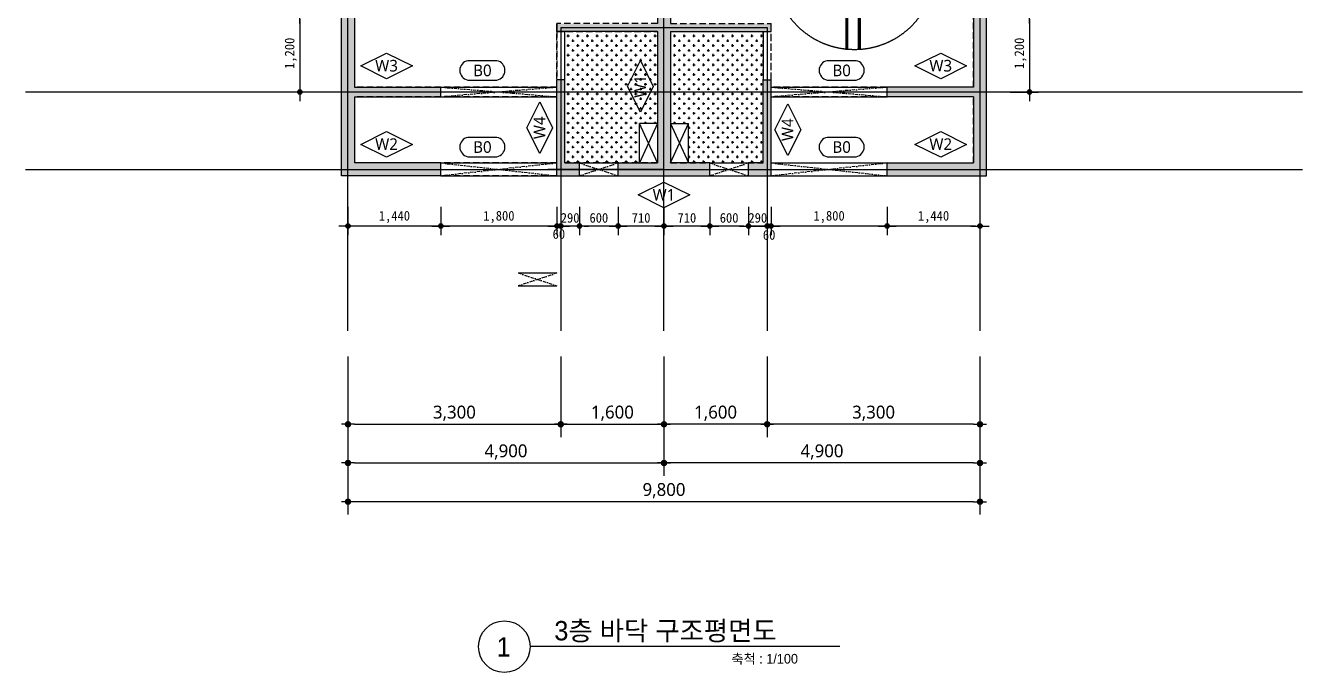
# Model space of a CAD drawing. Extents: x 4530 to 250084, y -28397 to -2308.
# Drawn here: x 92930 to 112730, y -27793 to -17766 of the extents above; entities that cross this region are included whole.
import ezdxf
from ezdxf.enums import TextEntityAlignment as Align

# ---------------------------------------------------------------- set-up
doc = ezdxf.new("R2010")
doc.units = 0
doc.header["$LTSCALE"] = 100
doc.header["$MEASUREMENT"] = 0
doc.header["$PDMODE"] = 34
doc.header["$PDSIZE"] = 3
for name, pattern in [('CENTER2', [16.25, 15, -0.5, 0.25, -0.5]), ('DASHDOT', [1, 0.5, -0.25, 0, -0.25]), ('DASHED2', [2.75, 2, -0.75]), ('HIDDEN2', [1.5, 1, -0.5])]:
    doc.linetypes.add(name, pattern=pattern)
doc.layers.get('0').update_dxf_attribs({"linetype": 'CONTINUOUS'})
doc.layers.get('Defpoints').update_dxf_attribs({"color": 171, "linetype": 'CONTINUOUS'})
for name, color, linetype in [('AA-253', 253, 'CONTINUOUS'), ('AS-WAL2', 7, 'CONTINUOUS'), ('ASYM', 4, 'CONTINUOUS'), ('BCON', 6, 'HIDDEN2'), ('cen', 1, 'CONTINUOUS'), ('CON', 2, 'CONTINUOUS'), ('DIM', 1, 'CONTINUOUS'), ('ELE4', 4, 'CONTINUOUS'), ('HAT', 8, 'CONTINUOUS'), ('OPEN', 8, 'CONTINUOUS'), ('RXOPEN', 8, 'DASHDOT'), ('S_GIR(RC)', 3, 'HIDDEN2'), ('S_REBAR(B)', 4, 'DASHED2'), ('S_REBAR(T)', 4, 'CONTINUOUS'), ('S_SYM', 6, 'CONTINUOUS'), ('S_SYM(B)', 5, 'CONTINUOUS'), ('S_SYM(W)', 5, 'CONTINUOUS'), ('S_TXT(G)', 7, 'CONTINUOUS'), ('S_TXT(W)', 2, 'CONTINUOUS'), ('SDIM', 1, 'CONTINUOUS'), ('TITLE', 3, 'CONTINUOUS')]:
    doc.layers.add(name, color=color, linetype=linetype)
doc.styles.add('EUN-STYLE1', font='malgun.ttf')
doc.styles.add('HY울릉도M', font='')
doc.styles.get("Standard").update_dxf_attribs({"font": 'malgun.ttf'})
doc.styles.add('WL', font='')
doc.styles.add('돋움', font='')
doc.styles.get('HY울릉도M').set_extended_font_data('HY울릉도M')
doc.styles.get('WL').set_extended_font_data('Dotum')
doc.styles.get('돋움').set_extended_font_data('DotumChe')
doc.dimstyles.new('YenaA1-100', dxfattribs={"dimscale": 100, "dimtxt": 2, "dimasz": 1, "dimexe": 2, "dimexo": 3, "dimgap": 0.5, "dimtad": 1, "dimdec": 0, "dimzin": 9, "dimlunit": 6, "dimtxsty": 'STANDARD', "dimblk": 'dots', "dimcen": 0, "dimclrt": 3, "dimadec": 0, "dimazin": 0, "dimtm": 1e-09, "dimtfac": 1, "dimtdec": 0, "dimtix": 1, "dimtmove": 2, "dimatfit": 3, "dimldrblk": 'dots', "dimfxl": 1, "dimtolj": 1, "dimtzin": 0, "dimarcsym": 0})
doc.dimstyles.new('YenaA3-100-S', dxfattribs={"dimscale": 200, "dimtxt": 3, "dimasz": 0.75, "dimexe": 1.4, "dimexo": 3, "dimgap": 0.5, "dimtad": 1, "dimdec": 0, "dimdsep": 46, "dimlunit": 6, "dimtxsty": 'WL', "dimblk1": 'DIMDOT', "dimblk2": 'DIMDOT', "dimsah": 1, "dimcen": 2.5, "dimdle": 2, "dimclrd": 256, "dimclre": 256, "dimclrt": 4, "dimadec": 0, "dimazin": 0, "dimtfac": 8, "dimtdec": 0, "dimtix": 1, "dimtmove": 2, "dimatfit": 3, "dimldrblk": 'DIMDOT', "dimfxl": 1, "dimtolj": 1, "dimtzin": 0, "dimarcsym": 0})

# ---------------------------------------------------------------- blocks, each defined once
blk = doc.blocks.new('DFHGJ')
at = {"layer": 'BCON'}
for p, q in [((142580, -1446), (139830, -1446)), ((139830, -13246), (139830, -1446)), ((140780, -1446), (140780, -1646)), ((143530, -1446), (142580, -1446)), ((142580, -1446), (142580, -1646)), ((143530, -1446), (143530, -2346)), ((146130, -1446), (146130, -2346)), ((146130, -1446), (148880, -1446)), ((147080, -1446), (147080, -1646)), ((148880, -1446), (149830, -1446)), ((148880, -1446), (148880, -1646)), ((149830, -13246), (149830, -1446)), ((142580, -1646), (140030, -1646)), ((140030, -5886), (140030, -1646)), ((143330, -1646), (142580, -1646)), ((143330, -1646), (143330, -5846)), ((146330, -1646), (148880, -1646)), ((146330, -1646), (146330, -5846)), ((148880, -1646), (149630, -1646)), ((149630, -5886), (149630, -1646)), ((145880, -2346), (143530, -2346)), ((143780, -2546), (143780, -2346)), ((145880, -2346), (146130, -2346)), ((145880, -2546), (145880, -2346)), ((143530, -2546), (143530, -5846)), ((145880, -2546), (143530, -2546)), ((145880, -2546), (146130, -2546)), ((146130, -2546), (146130, -5846)), ((140030, -3346), (139830, -3346)), ((149830, -3346), (149630, -3346)), ((140030, -4846), (139830, -4846)), ((149830, -4846), (149630, -4846)), ((140030, -5886), (141590, -5886)), ((141590, -5886), (141590, -6146)), ((143330, -5846), (143530, -5846)), ((143330, -8046), (143330, -5846)), ((143530, -8046), (143530, -5846)), ((146330, -5846), (146130, -5846)), ((146130, -8046), (146130, -5846)), ((146330, -8046), (146330, -5846)), ((148070, -6006), (148070, -5886)), ((149630, -5886), (148070, -5886)), ((140030, -6136), (139830, -6136)), ((140030, -8046), (140030, -6006)), ((141470, -6006), (140030, -6006)), ((141470, -6146), (141470, -6006)), ((148070, -8046), (148070, -6006)), ((148190, -8046), (148190, -6006)), ((149630, -6006), (148190, -6006)), ((149630, -8046), (149630, -6006)), ((149830, -6136), (149630, -6136)), ((141590, -6146), (141470, -6146)), ((141470, -6146), (141470, -8046)), ((141590, -8046), (141590, -6146)), ((148190, -6146), (148070, -6146)), ((140030, -6736), (139830, -6736)), ((141470, -6896), (141590, -6896)), ((148190, -6896), (148070, -6896)), ((149830, -6736), (149630, -6736)), ((143330, -6946), (143530, -6946)), ((146330, -6946), (146130, -6946)), ((141470, -8046), (140030, -8046)), ((141590, -8046), (143330, -8046)), ((143530, -8046), (143530, -8046)), ((146130, -8046), (143530, -8046)), ((143530, -8246), (143530, -8046)), ((144630, -8246), (144630, -8046)), ((145030, -8246), (145030, -8046)), ((146130, -8046), (146130, -8046)), ((146130, -8246), (146130, -8046)), ((148070, -8046), (146330, -8046)), ((148190, -8046), (149630, -8046)), ((140030, -8246), (143530, -8246)), ((140030, -8246), (140030, -11871)), ((144730, -8246), (143530, -8246)), ((144730, -8246), (144730, -10886)), ((144930, -8246), (146130, -8246)), ((144930, -8246), (144930, -10886)), ((149630, -8246), (146130, -8246)), ((149630, -11871), (149630, -8246)), ((140030, -9746), (139830, -9746)), ((149830, -9746), (149630, -9746)), ((140030, -10746), (139830, -10746)), ((144730, -10886), (143170, -10886)), ((143170, -10886), (143170, -11006)), ((144930, -10886), (146490, -10886)), ((146490, -11006), (146490, -10886)), ((149830, -10746), (149630, -10746)), ((143170, -13246), (143170, -11006)), ((143170, -11006), (144730, -11006)), ((143290, -13046), (143290, -11006)), ((144730, -11006), (144730, -13046)), ((144930, -11006), (144930, -13046)), ((144930, -11006), (146490, -11006)), ((146370, -13046), (146370, -11006)), ((146490, -13246), (146490, -11006)), ((143170, -11871), (140030, -11871)), ((141370, -12021), (141370, -11871)), ((143290, -11756), (143170, -11756)), ((146370, -11756), (146490, -11756)), ((149630, -11871), (146490, -11871)), ((148290, -12021), (148290, -11871)), ((140030, -12021), (140030, -13046)), ((143170, -12021), (140030, -12021)), ((149630, -12021), (146490, -12021)), ((149630, -13046), (149630, -12021)), ((143170, -13046), (140030, -13046)), ((141370, -13246), (141370, -13046)), ((144730, -13046), (143290, -13046)), ((143520, -13246), (143520, -13046)), ((144120, -13246), (144120, -13046)), ((144930, -13046), (146370, -13046)), ((145540, -13246), (145540, -13046)), ((146140, -13246), (146140, -13046)), ((146490, -13046), (149630, -13046)), ((148290, -13246), (148290, -13046)), ((143170, -13246), (139830, -13246)), ((143170, -13246), (146490, -13246)), ((146490, -13246), (149830, -13246))]:
    blk.add_line(p, q, dxfattribs=at)
blk = doc.blocks.new('SYM(B)')
at = {"layer": 'S_SYM', "color": 5, "elevation": 0}
blk.add_lwpolyline([(180, -120, 0.833333), (180, 120), (-180, 120, 0.833333), (-180, -120)], format="xyb", close=True, dxfattribs=at)
blk = doc.blocks.new('SYM(W)')
at = {"layer": 'S_SYM', "color": 5, "elevation": 0}
blk.add_lwpolyline([(160, 0), (0, -320), (-160, 0), (0, 320)], close=True, dxfattribs=at)
blk = doc.blocks.new('dots')
blk.add_line((-1, 0), (1, 0))
at = {"const_width": 0.5}
blk.add_lwpolyline([(-0.25, 0, 1), (0.25, 0, 1)], format="xyb", close=True, dxfattribs=at)
blk = doc.blocks.new('*D146')
at = {"layer": 'Defpoints', "color": 0, "transparency": 16777216}
for p in [(97930, -22596), (107730, -22596), (97930, -25146)]:
    blk.add_point(p, dxfattribs=at)
at = {"layer": 'DIM', "color": 0, "lineweight": -2, "transparency": 16777216}
for p, q in [((97930, -22896), (97930, -25346)), ((107730, -22896), (107730, -25346)), ((107630, -25146), (98030, -25146))]:
    blk.add_line(p, q, dxfattribs=at)
at = {"layer": 'DIM', "color": 0, "lineweight": -2, "transparency": 16777216, "xscale": 100, "yscale": 100, "zscale": 100, "rotation": 180}
blk.add_blockref('dots', (97930, -25146), dxfattribs=at)
at = {"layer": 'DIM', "color": 0, "lineweight": -2, "transparency": 16777216, "xscale": 100, "yscale": 100, "zscale": 100}
blk.add_blockref('dots', (107730, -25146), dxfattribs=at)
at = {"layer": 'DIM', "color": 3, "transparency": 16777216, "insert": (102830, -24975), "char_height": 200, "attachment_point": 5}
blk.add_mtext('\\A1;9,800', dxfattribs=at)
blk = doc.blocks.new('*D147')
at = {"layer": 'Defpoints', "color": 0, "transparency": 16777216}
for p in [(97930, -22596), (102830, -22596), (102830, -24546)]:
    blk.add_point(p, dxfattribs=at)
at = {"layer": 'DIM', "color": 0, "lineweight": -2, "transparency": 16777216}
for p, q in [((97930, -22896), (97930, -24746)), ((102830, -22896), (102830, -24746)), ((98030, -24546), (102730, -24546))]:
    blk.add_line(p, q, dxfattribs=at)
at = {"layer": 'DIM', "color": 0, "lineweight": -2, "transparency": 16777216, "xscale": 100, "yscale": 100, "zscale": 100, "rotation": 180}
blk.add_blockref('dots', (97930, -24546), dxfattribs=at)
at = {"layer": 'DIM', "color": 0, "lineweight": -2, "transparency": 16777216, "xscale": 100, "yscale": 100, "zscale": 100}
blk.add_blockref('dots', (102830, -24546), dxfattribs=at)
at = {"layer": 'DIM', "color": 3, "transparency": 16777216, "insert": (100380, -24375), "char_height": 200, "attachment_point": 5}
blk.add_mtext('\\A1;4,900', dxfattribs=at)
blk = doc.blocks.new('*D148')
at = {"layer": 'Defpoints', "color": 0, "transparency": 16777216}
for p in [(97930, -22596), (101230, -22596), (101230, -23946)]:
    blk.add_point(p, dxfattribs=at)
at = {"layer": 'DIM', "color": 0, "lineweight": -2, "transparency": 16777216}
for p, q in [((97930, -22896), (97930, -24146)), ((101230, -22896), (101230, -24146)), ((98030, -23946), (101130, -23946))]:
    blk.add_line(p, q, dxfattribs=at)
at = {"layer": 'DIM', "color": 0, "lineweight": -2, "transparency": 16777216, "xscale": 100, "yscale": 100, "zscale": 100, "rotation": 180}
blk.add_blockref('dots', (97930, -23946), dxfattribs=at)
at = {"layer": 'DIM', "color": 0, "lineweight": -2, "transparency": 16777216, "xscale": 100, "yscale": 100, "zscale": 100}
blk.add_blockref('dots', (101230, -23946), dxfattribs=at)
at = {"layer": 'DIM', "color": 3, "transparency": 16777216, "insert": (99580, -23775), "char_height": 200, "attachment_point": 5}
blk.add_mtext('\\A1;3,300', dxfattribs=at)
blk = doc.blocks.new('*D154')
at = {"layer": 'Defpoints', "color": 0, "transparency": 16777216}
for p in [(101230, -22596), (102830, -22596), (102830, -23946)]:
    blk.add_point(p, dxfattribs=at)
at = {"layer": 'DIM', "color": 0, "lineweight": -2, "transparency": 16777216}
for p, q in [((101230, -22896), (101230, -24146)), ((102830, -22896), (102830, -24146)), ((101330, -23946), (102730, -23946))]:
    blk.add_line(p, q, dxfattribs=at)
at = {"layer": 'DIM', "color": 0, "lineweight": -2, "transparency": 16777216, "xscale": 100, "yscale": 100, "zscale": 100, "rotation": 180}
blk.add_blockref('dots', (101230, -23946), dxfattribs=at)
at = {"layer": 'DIM', "color": 0, "lineweight": -2, "transparency": 16777216, "xscale": 100, "yscale": 100, "zscale": 100}
blk.add_blockref('dots', (102830, -23946), dxfattribs=at)
at = {"layer": 'DIM', "color": 3, "transparency": 16777216, "insert": (102030, -23775), "char_height": 200, "attachment_point": 5}
blk.add_mtext('\\A1;1,600', dxfattribs=at)
blk = doc.blocks.new('*D155')
at = {"layer": 'Defpoints', "color": 0, "transparency": 16777216}
for p in [(102830, -22596), (107730, -22596), (102830, -24546)]:
    blk.add_point(p, dxfattribs=at)
at = {"layer": 'DIM', "color": 0, "lineweight": -2, "transparency": 16777216}
for p, q in [((102830, -22896), (102830, -24746)), ((107730, -22896), (107730, -24746)), ((107630, -24546), (102930, -24546))]:
    blk.add_line(p, q, dxfattribs=at)
at = {"layer": 'DIM', "color": 0, "lineweight": -2, "transparency": 16777216, "xscale": 100, "yscale": 100, "zscale": 100, "rotation": 180}
blk.add_blockref('dots', (102830, -24546), dxfattribs=at)
at = {"layer": 'DIM', "color": 0, "lineweight": -2, "transparency": 16777216, "xscale": 100, "yscale": 100, "zscale": 100}
blk.add_blockref('dots', (107730, -24546), dxfattribs=at)
at = {"layer": 'DIM', "color": 3, "transparency": 16777216, "insert": (105280, -24375), "char_height": 200, "attachment_point": 5}
blk.add_mtext('\\A1;4,900', dxfattribs=at)
blk = doc.blocks.new('*D156')
at = {"layer": 'Defpoints', "color": 0, "transparency": 16777216}
for p in [(104430, -22596), (107730, -22596), (104430, -23946)]:
    blk.add_point(p, dxfattribs=at)
at = {"layer": 'DIM', "color": 0, "lineweight": -2, "transparency": 16777216}
for p, q in [((104430, -22896), (104430, -24146)), ((107730, -22896), (107730, -24146)), ((107630, -23946), (104530, -23946))]:
    blk.add_line(p, q, dxfattribs=at)
at = {"layer": 'DIM', "color": 0, "lineweight": -2, "transparency": 16777216, "xscale": 100, "yscale": 100, "zscale": 100, "rotation": 180}
blk.add_blockref('dots', (104430, -23946), dxfattribs=at)
at = {"layer": 'DIM', "color": 0, "lineweight": -2, "transparency": 16777216, "xscale": 100, "yscale": 100, "zscale": 100}
blk.add_blockref('dots', (107730, -23946), dxfattribs=at)
at = {"layer": 'DIM', "color": 3, "transparency": 16777216, "insert": (106080, -23775), "char_height": 200, "attachment_point": 5}
blk.add_mtext('\\A1;3,300', dxfattribs=at)
blk = doc.blocks.new('*D157')
at = {"layer": 'Defpoints', "color": 0, "transparency": 16777216}
for p in [(102830, -22596), (104430, -22596), (102830, -23946)]:
    blk.add_point(p, dxfattribs=at)
at = {"layer": 'DIM', "color": 0, "lineweight": -2, "transparency": 16777216}
for p, q in [((102830, -22896), (102830, -24146)), ((104430, -22896), (104430, -24146)), ((104330, -23946), (102930, -23946))]:
    blk.add_line(p, q, dxfattribs=at)
at = {"layer": 'DIM', "color": 0, "lineweight": -2, "transparency": 16777216, "xscale": 100, "yscale": 100, "zscale": 100, "rotation": 180}
blk.add_blockref('dots', (102830, -23946), dxfattribs=at)
at = {"layer": 'DIM', "color": 0, "lineweight": -2, "transparency": 16777216, "xscale": 100, "yscale": 100, "zscale": 100}
blk.add_blockref('dots', (104430, -23946), dxfattribs=at)
at = {"layer": 'DIM', "color": 3, "transparency": 16777216, "insert": (103630, -23775), "char_height": 200, "attachment_point": 5}
blk.add_mtext('\\A1;1,600', dxfattribs=at)
blk = doc.blocks.new('DIMDOT')
at = {"linetype": 'Continuous'}
blk.add_line((-2, 0), (2, 0), dxfattribs=at)
for radius in [0.5, 0.25]:
    blk.add_circle((0, 0), radius, dxfattribs=at)
blk = doc.blocks.new('*D240')
at = {"layer": 'Defpoints', "color": 0, "transparency": 16777216}
for p in [(97930, -20273), (99370, -20273), (97930, -20873)]:
    blk.add_point(p, dxfattribs=at)
at = {"layer": 'SDIM', "lineweight": -2, "transparency": 16777216}
for p, q in [((97930, -20573), (97930, -21013)), ((99370, -20573), (99370, -21013)), ((99300, -20873), (98000, -20873))]:
    blk.add_line(p, q, dxfattribs=at)
at = {"layer": 'SDIM', "lineweight": -2, "transparency": 16777216, "xscale": 70, "yscale": 70, "zscale": 70, "rotation": 180}
blk.add_blockref('DIMDOT', (97930, -20873), dxfattribs=at)
at = {"layer": 'SDIM', "lineweight": -2, "transparency": 16777216, "xscale": 70, "yscale": 70, "zscale": 70}
blk.add_blockref('DIMDOT', (99370, -20873), dxfattribs=at)
at = {"layer": 'SDIM', "color": 4, "transparency": 16777216, "insert": (98650, -20733), "char_height": 150, "attachment_point": 5, "style": '돋움'}
blk.add_mtext('\\A1;1,440', dxfattribs=at)
blk = doc.blocks.new('*D241')
at = {"layer": 'Defpoints', "color": 0, "transparency": 16777216}
for p in [(101170, -20273), (101230, -20273), (101170, -20873)]:
    blk.add_point(p, dxfattribs=at)
at = {"layer": 'SDIM', "lineweight": -2, "transparency": 16777216}
for p, q in [((101170, -20573), (101170, -21013)), ((101230, -20573), (101230, -21013)), ((101100, -20873), (101030, -20873)), ((101230, -20873), (101170, -20873)), ((101300, -20873), (101370, -20873))]:
    blk.add_line(p, q, dxfattribs=at)
at = {"layer": 'SDIM', "lineweight": -2, "transparency": 16777216, "xscale": 70, "yscale": 70, "zscale": 70}
blk.add_blockref('DIMDOT', (101170, -20873), dxfattribs=at)
at = {"layer": 'SDIM', "lineweight": -2, "transparency": 16777216, "xscale": 70, "yscale": 70, "zscale": 70, "rotation": 180}
blk.add_blockref('DIMDOT', (101230, -20873), dxfattribs=at)
at = {"layer": 'SDIM', "color": 4, "transparency": 16777216, "insert": (101200, -20997), "char_height": 150, "attachment_point": 5, "style": '돋움'}
blk.add_mtext('\\A1;60', dxfattribs=at)
blk = doc.blocks.new('*D242')
at = {"layer": 'Defpoints', "color": 0, "transparency": 16777216}
for p in [(101230, -20273), (101520, -20273), (101230, -20873)]:
    blk.add_point(p, dxfattribs=at)
at = {"layer": 'SDIM', "lineweight": -2, "transparency": 16777216}
for p, q in [((101230, -20573), (101230, -21013)), ((101520, -20573), (101520, -21013)), ((101160, -20873), (101090, -20873)), ((101520, -20873), (101230, -20873)), ((101590, -20873), (101660, -20873))]:
    blk.add_line(p, q, dxfattribs=at)
at = {"layer": 'SDIM', "lineweight": -2, "transparency": 16777216, "xscale": 70, "yscale": 70, "zscale": 70}
blk.add_blockref('DIMDOT', (101230, -20873), dxfattribs=at)
at = {"layer": 'SDIM', "lineweight": -2, "transparency": 16777216, "xscale": 70, "yscale": 70, "zscale": 70, "rotation": 180}
blk.add_blockref('DIMDOT', (101520, -20873), dxfattribs=at)
at = {"layer": 'SDIM', "color": 4, "transparency": 16777216, "insert": (101375, -20747), "char_height": 150, "attachment_point": 5, "style": '돋움'}
blk.add_mtext('\\A1;290', dxfattribs=at)
blk = doc.blocks.new('*D243')
at = {"layer": 'Defpoints', "color": 0, "transparency": 16777216}
for p in [(101520, -20273), (102120, -20273), (101520, -20873)]:
    blk.add_point(p, dxfattribs=at)
at = {"layer": 'SDIM', "lineweight": -2, "transparency": 16777216}
for p, q in [((101520, -20573), (101520, -21013)), ((102120, -20573), (102120, -21013)), ((102050, -20873), (101590, -20873))]:
    blk.add_line(p, q, dxfattribs=at)
at = {"layer": 'SDIM', "lineweight": -2, "transparency": 16777216, "xscale": 70, "yscale": 70, "zscale": 70, "rotation": 180}
blk.add_blockref('DIMDOT', (101520, -20873), dxfattribs=at)
at = {"layer": 'SDIM', "lineweight": -2, "transparency": 16777216, "xscale": 70, "yscale": 70, "zscale": 70}
blk.add_blockref('DIMDOT', (102120, -20873), dxfattribs=at)
at = {"layer": 'SDIM', "color": 4, "transparency": 16777216, "insert": (101820, -20747), "char_height": 150, "attachment_point": 5, "style": '돋움'}
blk.add_mtext('\\A1;600', dxfattribs=at)
blk = doc.blocks.new('*D244')
at = {"layer": 'Defpoints', "color": 0, "transparency": 16777216}
for p in [(99370, -20273), (101170, -20273), (99370, -20873)]:
    blk.add_point(p, dxfattribs=at)
at = {"layer": 'SDIM', "lineweight": -2, "transparency": 16777216}
for p, q in [((99370, -20573), (99370, -21013)), ((101170, -20573), (101170, -21013)), ((101100, -20873), (99440, -20873))]:
    blk.add_line(p, q, dxfattribs=at)
at = {"layer": 'SDIM', "lineweight": -2, "transparency": 16777216, "xscale": 70, "yscale": 70, "zscale": 70, "rotation": 180}
blk.add_blockref('DIMDOT', (99370, -20873), dxfattribs=at)
at = {"layer": 'SDIM', "lineweight": -2, "transparency": 16777216, "xscale": 70, "yscale": 70, "zscale": 70}
blk.add_blockref('DIMDOT', (101170, -20873), dxfattribs=at)
at = {"layer": 'SDIM', "color": 4, "transparency": 16777216, "insert": (100270, -20733), "char_height": 150, "attachment_point": 5, "style": '돋움'}
blk.add_mtext('\\A1;1,800', dxfattribs=at)
blk = doc.blocks.new('*D262')
at = {"layer": 'Defpoints', "color": 0, "transparency": 16777216}
for p in [(102120, -20273), (102830, -20273), (102120, -20873)]:
    blk.add_point(p, dxfattribs=at)
at = {"layer": 'SDIM', "lineweight": -2, "transparency": 16777216}
for p, q in [((102120, -20573), (102120, -21013)), ((102830, -20573), (102830, -21013)), ((102760, -20873), (102190, -20873))]:
    blk.add_line(p, q, dxfattribs=at)
at = {"layer": 'SDIM', "lineweight": -2, "transparency": 16777216, "xscale": 70, "yscale": 70, "zscale": 70, "rotation": 180}
blk.add_blockref('DIMDOT', (102120, -20873), dxfattribs=at)
at = {"layer": 'SDIM', "lineweight": -2, "transparency": 16777216, "xscale": 70, "yscale": 70, "zscale": 70}
blk.add_blockref('DIMDOT', (102830, -20873), dxfattribs=at)
at = {"layer": 'SDIM', "color": 4, "transparency": 16777216, "insert": (102475, -20747), "char_height": 150, "attachment_point": 5, "style": '돋움'}
blk.add_mtext('\\A1;710', dxfattribs=at)
blk = doc.blocks.new('*D264')
at = {"layer": 'Defpoints', "color": 0, "transparency": 16777216}
for p in [(97783, -17596), (97183, -18796), (97783, -18796)]:
    blk.add_point(p, dxfattribs=at)
at = {"layer": 'SDIM', "lineweight": -2, "transparency": 16777216}
for p, q in [((97483, -17596), (97043, -17596)), ((97183, -17666), (97183, -18726)), ((97483, -18796), (97043, -18796))]:
    blk.add_line(p, q, dxfattribs=at)
at = {"layer": 'SDIM', "lineweight": -2, "transparency": 16777216, "xscale": 70, "yscale": 70, "zscale": 70}
for p, rotation in [((97183, -17596), 90), ((97183, -18796), 270)]:
    blk.add_blockref('DIMDOT', p, dxfattribs=dict(at, rotation=rotation))
at = {"layer": 'SDIM', "color": 4, "transparency": 16777216, "insert": (97043, -18196), "char_height": 150, "attachment_point": 5, "rotation": 90, "style": '돋움'}
blk.add_mtext('\\A1;1,200', dxfattribs=at)
blk = doc.blocks.new('*D272')
at = {"layer": 'Defpoints', "color": 0, "transparency": 16777216}
for p in [(107897, -17596), (107897, -18796), (108497, -18796)]:
    blk.add_point(p, dxfattribs=at)
at = {"layer": 'SDIM', "lineweight": -2, "transparency": 16777216}
for p, q in [((108197, -17596), (108637, -17596)), ((108497, -17666), (108497, -18726)), ((108197, -18796), (108637, -18796))]:
    blk.add_line(p, q, dxfattribs=at)
at = {"layer": 'SDIM', "lineweight": -2, "transparency": 16777216, "xscale": 70, "yscale": 70, "zscale": 70}
for p, rotation in [((108497, -17596), 90), ((108497, -18796), 270)]:
    blk.add_blockref('DIMDOT', p, dxfattribs=dict(at, rotation=rotation))
at = {"layer": 'SDIM', "color": 4, "transparency": 16777216, "insert": (108358, -18196), "char_height": 150, "attachment_point": 5, "rotation": 90, "style": '돋움'}
blk.add_mtext('\\A1;1,200', dxfattribs=at)
blk = doc.blocks.new('*D273')
at = {"layer": 'Defpoints', "color": 0, "transparency": 16777216}
for p in [(102830, -20273), (103540, -20273), (102830, -20873)]:
    blk.add_point(p, dxfattribs=at)
at = {"layer": 'SDIM', "lineweight": -2, "transparency": 16777216}
for p, q in [((102830, -20573), (102830, -21013)), ((103540, -20573), (103540, -21013)), ((103470, -20873), (102900, -20873))]:
    blk.add_line(p, q, dxfattribs=at)
at = {"layer": 'SDIM', "lineweight": -2, "transparency": 16777216, "xscale": 70, "yscale": 70, "zscale": 70, "rotation": 180}
blk.add_blockref('DIMDOT', (102830, -20873), dxfattribs=at)
at = {"layer": 'SDIM', "lineweight": -2, "transparency": 16777216, "xscale": 70, "yscale": 70, "zscale": 70}
blk.add_blockref('DIMDOT', (103540, -20873), dxfattribs=at)
at = {"layer": 'SDIM', "color": 4, "transparency": 16777216, "insert": (103185, -20747), "char_height": 150, "attachment_point": 5, "style": '돋움'}
blk.add_mtext('\\A1;710', dxfattribs=at)
blk = doc.blocks.new('*D274')
at = {"layer": 'Defpoints', "color": 0, "transparency": 16777216}
for p in [(103540, -20273), (104140, -20273), (103540, -20873)]:
    blk.add_point(p, dxfattribs=at)
at = {"layer": 'SDIM', "lineweight": -2, "transparency": 16777216}
for p, q in [((103540, -20573), (103540, -21013)), ((104140, -20573), (104140, -21013)), ((104070, -20873), (103610, -20873))]:
    blk.add_line(p, q, dxfattribs=at)
at = {"layer": 'SDIM', "lineweight": -2, "transparency": 16777216, "xscale": 70, "yscale": 70, "zscale": 70, "rotation": 180}
blk.add_blockref('DIMDOT', (103540, -20873), dxfattribs=at)
at = {"layer": 'SDIM', "lineweight": -2, "transparency": 16777216, "xscale": 70, "yscale": 70, "zscale": 70}
blk.add_blockref('DIMDOT', (104140, -20873), dxfattribs=at)
at = {"layer": 'SDIM', "color": 4, "transparency": 16777216, "insert": (103840, -20747), "char_height": 150, "attachment_point": 5, "style": '돋움'}
blk.add_mtext('\\A1;600', dxfattribs=at)
blk = doc.blocks.new('*D275')
at = {"layer": 'Defpoints', "color": 0, "transparency": 16777216}
for p in [(104140, -20273), (104430, -20273), (104140, -20873)]:
    blk.add_point(p, dxfattribs=at)
at = {"layer": 'SDIM', "lineweight": -2, "transparency": 16777216}
for p, q in [((104140, -20573), (104140, -21013)), ((104430, -20573), (104430, -21013)), ((104070, -20873), (104000, -20873)), ((104430, -20873), (104140, -20873)), ((104500, -20873), (104570, -20873))]:
    blk.add_line(p, q, dxfattribs=at)
at = {"layer": 'SDIM', "lineweight": -2, "transparency": 16777216, "xscale": 70, "yscale": 70, "zscale": 70}
blk.add_blockref('DIMDOT', (104140, -20873), dxfattribs=at)
at = {"layer": 'SDIM', "lineweight": -2, "transparency": 16777216, "xscale": 70, "yscale": 70, "zscale": 70, "rotation": 180}
blk.add_blockref('DIMDOT', (104430, -20873), dxfattribs=at)
at = {"layer": 'SDIM', "color": 4, "transparency": 16777216, "insert": (104285, -20747), "char_height": 150, "attachment_point": 5, "style": '돋움'}
blk.add_mtext('\\A1;290', dxfattribs=at)
blk = doc.blocks.new('*D276')
at = {"layer": 'Defpoints', "color": 0, "transparency": 16777216}
for p in [(104430, -20273), (104490, -20273), (104430, -20873)]:
    blk.add_point(p, dxfattribs=at)
at = {"layer": 'SDIM', "lineweight": -2, "transparency": 16777216}
for p, q in [((104430, -20573), (104430, -21013)), ((104490, -20573), (104490, -21013)), ((104360, -20873), (104290, -20873)), ((104490, -20873), (104430, -20873)), ((104560, -20873), (104630, -20873))]:
    blk.add_line(p, q, dxfattribs=at)
at = {"layer": 'SDIM', "lineweight": -2, "transparency": 16777216, "xscale": 70, "yscale": 70, "zscale": 70}
blk.add_blockref('DIMDOT', (104430, -20873), dxfattribs=at)
at = {"layer": 'SDIM', "lineweight": -2, "transparency": 16777216, "xscale": 70, "yscale": 70, "zscale": 70, "rotation": 180}
blk.add_blockref('DIMDOT', (104490, -20873), dxfattribs=at)
at = {"layer": 'SDIM', "color": 4, "transparency": 16777216, "insert": (104460, -21012), "char_height": 150, "attachment_point": 5, "style": '돋움'}
blk.add_mtext('\\A1;60', dxfattribs=at)
blk = doc.blocks.new('*D277')
at = {"layer": 'Defpoints', "color": 0, "transparency": 16777216}
for p in [(104490, -20273), (106290, -20273), (104490, -20873)]:
    blk.add_point(p, dxfattribs=at)
at = {"layer": 'SDIM', "lineweight": -2, "transparency": 16777216}
for p, q in [((104490, -20573), (104490, -21013)), ((106290, -20573), (106290, -21013)), ((106220, -20873), (104560, -20873))]:
    blk.add_line(p, q, dxfattribs=at)
at = {"layer": 'SDIM', "lineweight": -2, "transparency": 16777216, "xscale": 70, "yscale": 70, "zscale": 70, "rotation": 180}
blk.add_blockref('DIMDOT', (104490, -20873), dxfattribs=at)
at = {"layer": 'SDIM', "lineweight": -2, "transparency": 16777216, "xscale": 70, "yscale": 70, "zscale": 70}
blk.add_blockref('DIMDOT', (106290, -20873), dxfattribs=at)
at = {"layer": 'SDIM', "color": 4, "transparency": 16777216, "insert": (105390, -20733), "char_height": 150, "attachment_point": 5, "style": '돋움'}
blk.add_mtext('\\A1;1,800', dxfattribs=at)
blk = doc.blocks.new('*D278')
at = {"layer": 'Defpoints', "color": 0, "transparency": 16777216}
for p in [(106290, -20273), (107730, -20273), (106290, -20873)]:
    blk.add_point(p, dxfattribs=at)
at = {"layer": 'SDIM', "lineweight": -2, "transparency": 16777216}
for p, q in [((106290, -20573), (106290, -21013)), ((107730, -20573), (107730, -21013)), ((107660, -20873), (106360, -20873))]:
    blk.add_line(p, q, dxfattribs=at)
at = {"layer": 'SDIM', "lineweight": -2, "transparency": 16777216, "xscale": 70, "yscale": 70, "zscale": 70, "rotation": 180}
blk.add_blockref('DIMDOT', (106290, -20873), dxfattribs=at)
at = {"layer": 'SDIM', "lineweight": -2, "transparency": 16777216, "xscale": 70, "yscale": 70, "zscale": 70}
blk.add_blockref('DIMDOT', (107730, -20873), dxfattribs=at)
at = {"layer": 'SDIM', "color": 4, "transparency": 16777216, "insert": (107010, -20733), "char_height": 150, "attachment_point": 5, "style": '돋움'}
blk.add_mtext('\\A1;1,440', dxfattribs=at)

msp = doc.modelspace()

# ---------------------------------------------------------------- hatches: boundary and pattern name
at = {"layer": 'AA-253'}
h = msp.add_hatch(color=256, dxfattribs=at)
h.dxf.hatch_style = 1
h.paths.add_polyline_path([(98030.2, -8495.5), (98780.2, -8495.5), (98780.2, -8295.5), (97830.2, -8295.5), (97830.2, -10195.5), (98030.2, -10195.5)])
h.paths.add_polyline_path([(101530.2, -9395.5), (101780.2, -9395.5), (101780.2, -9195.5), (101530.2, -9195.5), (101530.2, -8295.5), (100580.2, -8295.5), (100580.2, -8495.5), (101330.2, -8495.5), (101330.2, -12695.5), (101530.2, -12695.5)])
h.paths.add_polyline_path([(104330.2, -8495.5), (105080.2, -8495.5), (105080.2, -8295.5), (104130.2, -8295.5), (104130.2, -9195.5), (103880.2, -9195.5), (103880.2, -9395.5), (104130.2, -9395.5), (104130.2, -12695.5), (104330.2, -12695.5)])
h.paths.add_polyline_path([(107830.2, -8295.5), (106880.2, -8295.5), (106880.2, -8495.5), (107630.2, -8495.5), (107630.2, -10195.5), (107830.2, -10195.5)])
h.paths.add_polyline_path([(107830.2, -11695.5), (107630.2, -11695.5), (107630.2, -12735.5), (106070.2, -12735.5), (106070.2, -12995.5), (106190.2, -12995.5), (106190.2, -12855.5), (107630.2, -12855.5), (107630.2, -12985.5), (107830.2, -12985.5)])
h.paths.add_polyline_path([(98030.2, -11695.5), (97830.2, -11695.5), (97830.2, -12985.5), (98030.2, -12985.5), (98030.2, -12855.5), (99470.2, -12855.5), (99470.2, -12995.5), (99590.2, -12995.5), (99590.2, -12735.5), (98030.2, -12735.5)])
h.paths.add_polyline_path([(101530.2, -13795.5), (101330.2, -13795.5), (101330.2, -14895.5), (99590.2, -14895.5), (99590.2, -13745.5), (99470.2, -13745.5), (99470.2, -14895.5), (98030.2, -14895.5), (98030.2, -13585.5), (97830.2, -13585.5), (97830.2, -16095.5), (98030.2, -16095.5), (98030.2, -15095.5), (101530.2, -15095.5)])
h.paths.add_polyline_path([(107830.2, -13585.5), (107630.2, -13585.5), (107630.2, -14895.5), (106190.2, -14895.5), (106190.2, -13745.5), (106070.2, -13745.5), (106070.2, -14895.5), (104330.2, -14895.5), (104330.2, -13795.5), (104130.2, -13795.5), (104130.2, -15095.5), (107630.2, -15095.5), (107630.2, -16595.5), (107830.2, -16595.5)])
h.paths.add_polyline_path([(102930.2, -15095.5), (103030.2, -15095.5), (103030.2, -14895.5), (102630.2, -14895.5), (102630.2, -15095.5), (102730.2, -15095.5), (102730.2, -17735.5), (101170.2, -17735.5), (101170.2, -17855.5), (102730.2, -17855.5), (102730.2, -19895.5), (102120.2, -19895.5), (102120.2, -20095.5), (103540.2, -20095.5), (103540.2, -19895.5), (102930.2, -19895.5), (102930.2, -17855.5), (104490.2, -17855.5), (104490.2, -17735.5), (102930.2, -17735.5)])
h.paths.add_polyline_path([(99370.2, -18720.5), (98030.2, -18720.5), (98030.2, -17595.5), (97830.2, -17595.5), (97830.2, -20095.5), (99370.2, -20095.5), (99370.2, -19895.5), (98030.2, -19895.5), (98030.2, -18870.5), (99370.2, -18870.5)])
h.paths.add_polyline_path([(101290.2, -18605.5), (101170.2, -18605.5), (101170.2, -20095.5), (101520.2, -20095.5), (101520.2, -19895.5), (101290.2, -19895.5)])
h.paths.add_polyline_path([(104490.2, -18605.5), (104370.2, -18605.5), (104370.2, -19895.5), (104140.2, -19895.5), (104140.2, -20095.5), (104490.2, -20095.5)])
h.paths.add_polyline_path([(107830.2, -17595.5), (107630.2, -17595.5), (107630.2, -18720.5), (106290.2, -18720.5), (106290.2, -18870.5), (107630.2, -18870.5), (107630.2, -19895.5), (106290.2, -19895.5), (106290.2, -20095.5), (107830.2, -20095.5)])
at = {"layer": 'HAT'}
h = msp.add_hatch(dxfattribs=at)
h.set_pattern_fill('CROSS', color=256, scale=300)
h.paths.add_polyline_path([(102730.2, -17855.5), (102730.2, -19285.5), (102450.2, -19285.5), (102450.2, -19895.5), (101290.2, -19895.5), (101290.2, -17855.5)])
h = msp.add_hatch(dxfattribs=at)
h.set_pattern_fill('CROSS', color=256, scale=300)
h.paths.add_polyline_path([(102930.2, -17855.5), (102930.2, -19285.5), (103210.2, -19285.5), (103210.2, -19895.5), (104370.2, -19895.5), (104370.2, -17855.5)])

# ---------------------------------------------------------------- linework, layer by layer
at = {"color": 5, "linetype": 'CENTER2', "ltscale": 3}
msp.add_circle((105783.4, -16890), 1250, dxfattribs=at)
at = {"layer": 'AS-WAL2'}
for p, q in [((99370.2, -18720.5), (101170.2, -18720.5)), ((104490.2, -18720.5), (106290.2, -18720.5)), ((99370.2, -18870.5), (101170.2, -18870.5)), ((104490.2, -18870.5), (106290.2, -18870.5)), ((99370.2, -19895.5), (101170.2, -19895.5)), ((101520.2, -19895.5), (102120.2, -19895.5)), ((103540.2, -19895.5), (104140.2, -19895.5)), ((104490.2, -19895.5), (106290.2, -19895.5)), ((99370.2, -20095.5), (101170.2, -20095.5)), ((101520.2, -20095.5), (102120.2, -20095.5)), ((103540.2, -20095.5), (104140.2, -20095.5)), ((104490.2, -20095.5), (106290.2, -20095.5)), ((100570.2, -21600.5), (101170.2, -21600.5)), ((100570.2, -21800.5), (101170.2, -21800.5))]:
    msp.add_line(p, q, dxfattribs=at)
at = {"layer": 'ASYM', "color": 7}
msp.add_line((105556.2, -27392.7), (100754.1, -27392.7), dxfattribs=at)
msp.add_circle((100354.1, -27392.7), 400, dxfattribs=at)
at = {"layer": 'cen'}
for p, q in [((97930.2, -22495.5), (97930.2, -5895.5)), ((107730.2, -22495.5), (107730.2, -5895.5)), ((102830.2, -22495.5), (102830.2, -14595.5)), ((101230.2, -17795.5), (104430.2, -17795.5)), ((101230.2, -17795.5), (101230.2, -19995.5)), ((104430.2, -17795.5), (104430.2, -19995.5)), ((92930.2, -18795.5), (112730.2, -18795.5)), ((92930.2, -19995.5), (112730.2, -19995.5)), ((102830.2, -19995.5), (101030.2, -19995.5)), ((101230.2, -19995.5), (101230.2, -22495.5)), ((102830.2, -19995.5), (104630.2, -19995.5)), ((104430.2, -19995.5), (104430.2, -22495.5))]:
    msp.add_line(p, q, dxfattribs=at)
at = {"layer": 'CON'}
for p, q in [((97830.2, -20095.5), (97830.2, -17595.5)), ((98030.2, -17595.5), (98030.2, -18720.5)), ((107630.2, -17595.5), (107630.2, -18720.5)), ((107830.2, -20095.5), (107830.2, -17595.5)), ((101170.2, -17855.5), (101170.2, -17735.5)), ((104490.2, -17855.5), (104490.2, -17735.5)), ((102730.2, -17855.5), (101170.2, -17855.5)), ((102730.2, -17855.5), (102730.2, -19895.5)), ((102930.2, -17855.5), (102930.2, -19895.5)), ((102930.2, -17855.5), (104490.2, -17855.5)), ((101170.2, -20095.5), (101170.2, -18605.5)), ((101290.2, -18605.5), (101170.2, -18605.5)), ((101290.2, -19895.5), (101290.2, -18605.5)), ((104370.2, -18605.5), (104490.2, -18605.5)), ((104370.2, -19895.5), (104370.2, -18605.5)), ((104490.2, -20095.5), (104490.2, -18605.5)), ((98030.2, -18720.5), (99370.2, -18720.5)), ((99370.2, -18870.5), (99370.2, -18720.5)), ((106290.2, -18870.5), (106290.2, -18720.5)), ((107630.2, -18720.5), (106290.2, -18720.5)), ((98030.2, -18870.5), (99370.2, -18870.5)), ((98030.2, -18870.5), (98030.2, -19895.5)), ((107630.2, -18870.5), (106290.2, -18870.5)), ((107630.2, -18870.5), (107630.2, -19895.5)), ((99370.2, -19895.5), (98030.2, -19895.5)), ((99370.2, -20095.5), (99370.2, -19895.5)), ((101290.2, -19895.5), (101520.2, -19895.5)), ((101520.2, -20095.5), (101520.2, -19895.5)), ((102120.2, -19895.5), (102730.2, -19895.5)), ((102120.2, -20095.5), (102120.2, -19895.5)), ((103540.2, -19895.5), (102930.2, -19895.5)), ((103540.2, -20095.5), (103540.2, -19895.5)), ((104370.2, -19895.5), (104140.2, -19895.5)), ((104140.2, -20095.5), (104140.2, -19895.5)), ((106290.2, -19895.5), (107630.2, -19895.5)), ((106290.2, -20095.5), (106290.2, -19895.5)), ((99370.2, -20095.5), (97830.2, -20095.5)), ((101170.2, -20095.5), (101520.2, -20095.5)), ((102120.2, -20095.5), (103540.2, -20095.5)), ((104140.2, -20095.5), (104490.2, -20095.5)), ((106290.2, -20095.5), (107830.2, -20095.5))]:
    msp.add_line(p, q, dxfattribs=at)
at = {"layer": 'ELE4'}
for p, q in [((101290.2, -18605.5), (101290.2, -17855.5)), ((104370.2, -17855.5), (104370.2, -18605.5)), ((102450.2, -19895.5), (102450.2, -19285.5)), ((102730.2, -19285.5), (102450.2, -19285.5)), ((102930.2, -19285.5), (103210.2, -19285.5)), ((103210.2, -19895.5), (103210.2, -19285.5))]:
    msp.add_line(p, q, dxfattribs=at)
at = {"layer": 'OPEN'}
for p, q in [((102730.2, -19895.5), (102450.2, -19285.5)), ((102730.2, -19285.5), (102450.2, -19895.5)), ((102930.2, -19895.5), (103210.2, -19285.5)), ((102930.2, -19285.5), (103210.2, -19895.5))]:
    msp.add_line(p, q, dxfattribs=at)
at = {"layer": 'RXOPEN'}
for p, q in [((101170.2, -18720.5), (99370.2, -18870.5)), ((99370.2, -18720.5), (101170.2, -18870.5)), ((106290.2, -18720.5), (104490.2, -18870.5)), ((104490.2, -18720.5), (106290.2, -18870.5)), ((101170.2, -19895.5), (99370.2, -20095.5)), ((99370.2, -19895.5), (101170.2, -20095.5)), ((102120.2, -19895.5), (101520.2, -20095.5)), ((101520.2, -19895.5), (102120.2, -20095.5)), ((104140.2, -19895.5), (103540.2, -20095.5)), ((103540.2, -19895.5), (104140.2, -20095.5)), ((106290.2, -19895.5), (104490.2, -20095.5)), ((104490.2, -19895.5), (106290.2, -20095.5)), ((101170.2, -21600.5), (100570.2, -21800.5)), ((100570.2, -21600.5), (101170.2, -21800.5))]:
    msp.add_line(p, q, dxfattribs=at)
at = {"layer": 'S_GIR(RC)'}
for p, q in [((101170.2, -17855.5), (101170.2, -18605.5)), ((104490.2, -18605.5), (104490.2, -17855.5))]:
    msp.add_line(p, q, dxfattribs=at)
at = {"layer": 'S_REBAR(B)', "const_width": 50}
msp.add_lwpolyline([(105858.4, -15645.7), (105858.4, -18145.7)], dxfattribs=at)
at = {"layer": 'S_REBAR(T)', "linetype": 'Continuous', "const_width": 50}
msp.add_lwpolyline([(105664.5, -15645.7), (105664.5, -18145.7)], dxfattribs=at)

# ---------------------------------------------------------------- block references
msp.add_blockref('DFHGJ', (-42000, -6849.6))
at = {"layer": 'S_SYM(B)', "xscale": 1.250000000004547, "yscale": 1.250000000004547, "zscale": 1.250000000004547}
for p in [(100014.3, -18460.6), (105584.9, -18460.6), (100014.3, -19648.5), (105584.9, -19648.5)]:
    msp.add_blockref('SYM(B)', p, dxfattribs=at)
at = {"layer": 'S_SYM(W)', "xscale": 1.249999999998863, "yscale": 1.249999999998863, "zscale": 1.249999999998863, "rotation": 270}
for p in [(98528.1, -18392), (107121.5, -18392), (98528.1, -19608), (107121.5, -19608), (102830.2, -20391.8, 0)]:
    msp.add_blockref('SYM(W)', p, dxfattribs=at)
at = {"layer": 'S_SYM(W)', "xscale": 1.249999999998863, "yscale": 1.249999999998863, "zscale": 1.249999999998863}
for p in [(102463.9, -18708.7), (100903.4, -19349.8), (104751.2, -19379.6)]:
    msp.add_blockref('SYM(W)', p, dxfattribs=at)

# ---------------------------------------------------------------- texts
at = {"layer": 'S_TXT(G)', "style": 'EUN-STYLE1'}
for p in [(100014.3, -18460.9, 0), (105584.9, -18460.9, 0), (100014.3, -19648.7, 0), (105584.9, -19648.7, 0)]:
    msp.add_text('B0', height=180, dxfattribs=at).set_placement(p, align=Align.MIDDLE_CENTER)
at = {"layer": 'S_TXT(W)', "style": 'EUN-STYLE1'}
for s, p in [('W3', (98528.1, -18387.7, 0)), ('W3', (107121.5, -18387.7, 0)), ('W2', (98528.1, -19603.8, 0)), ('W2', (107121.5, -19603.8, 0)), ('W1', (102830.2, -20387.5, 0))]:
    msp.add_text(s, height=180, dxfattribs=at).set_placement(p, align=Align.MIDDLE_CENTER)
for s, p in [('W1', (102459.6, -18708.7, 0)), ('W4', (100899.1, -19349.8, 0)), ('W4', (104747, -19379.6, 0))]:
    msp.add_text(s, height=180, rotation=90, dxfattribs=at).set_placement(p, align=Align.MIDDLE_CENTER)
at = {"layer": 'TITLE', "color": 4, "style": 'HY울릉도M'}
for s, p in [('3층 바닥 구조평면도', (101129.4, -27295.7)), ('1', (100235.2, -27546.1))]:
    msp.add_text(s, height=300, dxfattribs=at).set_placement(p)
msp.add_text('축척 : 1/100', height=150, dxfattribs=at).set_placement((104907.3, -27655.1), align=Align.RIGHT)

# ---------------------------------------------------------------- dimensions: what is measured, and where the dimension line sits
at = {"layer": 'DIM'}
for base, p1, p2, picture, middle in [((97930.2, -25145.5), (107730.2, -22595.5), (97930.2, -22595.5), '*D146', (102830.2, -24975.4)), ((102830.2, -24545.5), (107730.2, -22595.5), (102830.2, -22595.5), '*D155', (105280.2, -24375.4)), ((102830.2, -23945.5), (104430.2, -22595.5), (102830.2, -22595.5), '*D157', (103630.2, -23774.9)), ((104430.2, -23945.5), (107730.2, -22595.5), (104430.2, -22595.5), '*D156', (106080.2, -23775.4))]:
    dim = msp.add_linear_dim(base=base, p1=p1, p2=p2, angle=180, dimstyle='YenaA1-100', dxfattribs=at)
    dim.commit()
    dim.dimension.update_dxf_attribs({"geometry": picture, "text_midpoint": middle})
for base, p1, p2, picture, middle in [((102830.2, -24545.5), (97930.2, -22595.5), (102830.2, -22595.5), '*D147', (100380.2, -24375.4)), ((101230.2, -23945.5), (97930.2, -22595.5), (101230.2, -22595.5), '*D148', (99580.2, -23775.4)), ((102830.2, -23945.5), (101230.2, -22595.5), (102830.2, -22595.5), '*D154', (102030.2, -23774.9))]:
    dim = msp.add_linear_dim(base=base, p1=p1, p2=p2, dimstyle='YenaA1-100', dxfattribs=at)
    dim.commit()
    dim.dimension.update_dxf_attribs({"geometry": picture, "text_midpoint": middle})
at = {"layer": 'SDIM'}
for base, p1, p2, angle, picture, middle in [((97182.5, -18795.5), (97782.5, -17595.5), (97782.5, -18795.5), 270, '*D264', (97043.2, -18195.5)), ((108497.4, -18795.5), (107897.4, -17595.5), (107897.4, -18795.5), 270, '*D272', (108358.1, -18195.5)), ((97930.2, -20872.6), (99370.2, -20272.6), (97930.2, -20272.6), 180, '*D240', (98650.2, -20733.3)), ((99370.2, -20872.6), (101170.2, -20272.6), (99370.2, -20272.6), 180, '*D244', (100270.2, -20733.3)), ((101230.2, -20872.6), (101520.2, -20272.6), (101230.2, -20272.6), 180, '*D242', (101375.2, -20747.5)), ((101520.2, -20872.6), (102120.2, -20272.6), (101520.2, -20272.6), 180, '*D243', (101820.2, -20747.5)), ((102120.2, -20872.6), (102830.2, -20272.6), (102120.2, -20272.6), 180, '*D262', (102475.2, -20747.5)), ((102830.2, -20872.6), (103540.2, -20272.6), (102830.2, -20272.6), 180, '*D273', (103185.2, -20747.5)), ((103540.2, -20872.6), (104140.2, -20272.6), (103540.2, -20272.6), 180, '*D274', (103840.2, -20747.5)), ((104140.2, -20872.6), (104430.2, -20272.6), (104140.2, -20272.6), 180, '*D275', (104285.2, -20747.5)), ((104490.2, -20872.6), (106290.2, -20272.6), (104490.2, -20272.6), 180, '*D277', (105390.2, -20733.3)), ((106290.2, -20872.6), (107730.2, -20272.6), (106290.2, -20272.6), 180, '*D278', (107010.2, -20733.3))]:
    dim = msp.add_linear_dim(base=base, p1=p1, p2=p2, angle=angle, dimstyle='YenaA3-100-S', override={"dimscale": 100, "dimtxt": 1.5, "dimasz": 0.7, "dimlfac": 1, "dimtxsty": '돋움'}, dxfattribs=at)
    dim.commit()
    dim.dimension.update_dxf_attribs({"geometry": picture, "text_midpoint": middle})
for base, p1, p2, picture, middle in [((101170.2, -20872.6), (101230.2, -20272.6), (101170.2, -20272.6), '*D241', (101200.2, -20997.3)), ((104430.2, -20872.6), (104490.2, -20272.6), (104430.2, -20272.6), '*D276', (104460.2, -21012.3))]:
    dim = msp.add_linear_dim(base=base, p1=p1, p2=p2, angle=180, dimstyle='YenaA3-100-S', override={"dimscale": 100, "dimtxt": 1.5, "dimasz": 0.7, "dimlfac": 1, "dimtxsty": '돋움'}, dxfattribs=at)
    dim.commit()
    dim.dimension.update_dxf_attribs({"geometry": picture, "text_midpoint": middle, "dimtype": 160})

doc.saveas('drawing.dxf')
